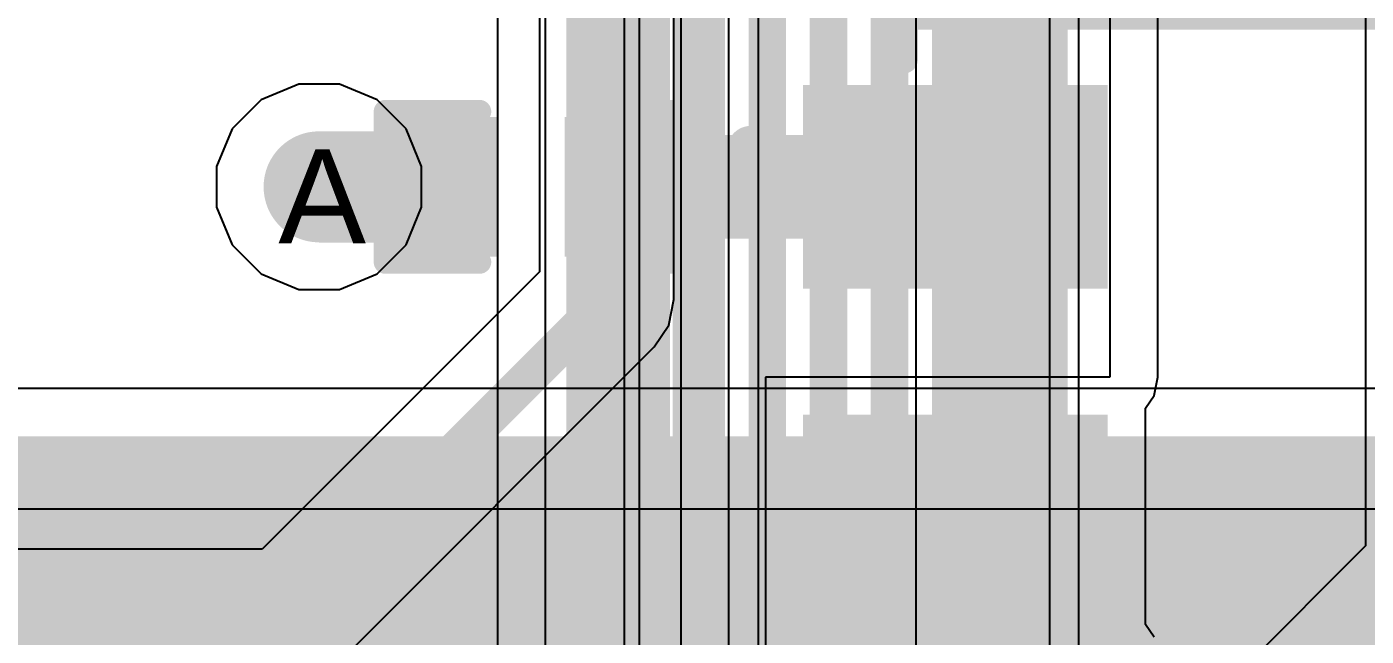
# Model space of a CAD drawing. Header units: inches. Extents: x 0 to 208, y 0 to 213.
# Drawn here: x 5.4687 to 5.7535, y 2.7214 to 2.851 of the extents above; entities that cross this region are included whole.
import ezdxf

# ---------------------------------------------------------------- set-up
doc = ezdxf.new("R2010")
doc.units = ezdxf.units.IN
doc.header["$MEASUREMENT"] = 0
for name, color, linetype in [('Bottom Layer', 5, 'Continuous'), ('Bottom Paste', 16, 'Continuous'), ('Bottom Solder', 6, 'Continuous'), ('Drill Drawing', 1, 'Continuous'), ('L2_GND1', 16, 'Continuous'), ('L3_SIG1', 76, 'Continuous'), ('L4_PWR', 90, 'Continuous'), ('L5_GND2', 156, 'Continuous'), ('L6_SIG2', 130, 'Continuous'), ('L7_GND3', 216, 'Continuous'), ('Top Layer', 1, 'Continuous'), ('Top Overlay', 2, 'Continuous'), ('Top Paste', 8, 'Continuous'), ('Top Solder', 216, 'Continuous'), ('Via Holes', 16, 'Continuous')]:
    doc.layers.add(name, color=color, linetype=linetype)
doc.styles.add('Arial', font='', dxfattribs={"height": 0.2})
doc.styles.get('Arial').set_extended_font_data('Arial')

# ---------------------------------------------------------------- blocks, each defined once
blk = doc.blocks.new('SMD3535_325')
at = {"layer": 'Top Layer'}
for points in [[(-0.09488, 0.05467), (-0.03406, 0.05467), (-0.03406, 0.01541), (-0.09488, 0.01541)], [(0.03406, 0.05467), (0.09488, 0.05467), (0.09488, 0.01541), (0.03406, 0.01541)], [(-0.09488, -0.01541), (-0.03406, -0.01541), (-0.03406, -0.05467), (-0.09488, -0.05467)], [(0.03406, -0.01541), (0.09488, -0.01541), (0.09488, -0.05467), (0.03406, -0.05467)]]:
    blk.add_hatch(color=1, dxfattribs=at).paths.add_polyline_path(points)
at = {"layer": 'Top Paste'}
for points in [[(-0.09488, 0.05467), (-0.03406, 0.05467), (-0.03406, 0.01541), (-0.09488, 0.01541)], [(0.03406, 0.05467), (0.09488, 0.05467), (0.09488, 0.01541), (0.03406, 0.01541)], [(-0.09488, -0.01541), (-0.03406, -0.01541), (-0.03406, -0.05467), (-0.09488, -0.05467)], [(0.03406, -0.01541), (0.09488, -0.01541), (0.09488, -0.05467), (0.03406, -0.05467)]]:
    blk.add_hatch(color=8, dxfattribs=at).paths.add_polyline_path(points)
at = {"layer": 'Top Solder'}
for points in [[(-0.09688, 0.05667), (-0.03206, 0.05667), (-0.03206, 0.01341), (-0.09688, 0.01341)], [(0.03206, 0.05667), (0.09688, 0.05667), (0.09688, 0.01341), (0.03206, 0.01341)], [(-0.09688, -0.01341), (-0.03206, -0.01341), (-0.03206, -0.05667), (-0.09688, -0.05667)], [(0.03206, -0.01341), (0.09688, -0.01341), (0.09688, -0.05667), (0.03206, -0.05667)]]:
    blk.add_hatch(color=216, dxfattribs=at).paths.add_polyline_path(points)
at = {"layer": 'Top Overlay'}
for points in [[(-0.07544, 0.06216, 0.006, 0.006, 0), (-0.07544, 0.0715, 0.006, 0.006, 0)], [(-0.07544, 0.0715, 0.006, 0.006, 0), (0.07544, 0.0715, 0.006, 0.006, 0)], [(0.07544, 0.06216, 0.006, 0.006, 0), (0.07544, 0.0715, 0.006, 0.006, 0)], [(-0.108, 0.033, 0.01, 0.01, 0), (-0.108, 0.043, 0.01, 0.01, 0)], [(-0.108, 0.043, 0.01, 0.01, 0), (-0.103, 0.038, 0.01, 0.01, 0)], [(-0.108, 0.033, 0.01, 0.01, 0), (-0.103, 0.038, 0.01, 0.01, 0)], [(0.1, -0.035, 0.01, 0.01, 0), (0.115, -0.035, 0.01, 0.01, 0)], [(-0.07544, -0.0715, 0.006, 0.006, 0), (-0.07544, -0.06216, 0.006, 0.006, 0)], [(0.07544, -0.0715, 0.006, 0.006, 0), (0.07544, -0.06216, 0.006, 0.006, 0)], [(0.08444, -0.0805, 0.006, 0.006, 0), (0.08444, -0.06216, 0.006, 0.006, 0)], [(-0.07544, -0.0715, 0.006, 0.006, 0), (0.07544, -0.0715, 0.006, 0.006, 0)], [(0.06995, -0.0805, 0.006, 0.006, 0), (0.08444, -0.0805, 0.006, 0.006, 0)]]:
    blk.add_lwpolyline(points, format="xyseb", dxfattribs=at)
for points in [[(-0.07694, 0.0715, 0.003, 0.003, 1), (-0.07394, 0.0715, 0.003, 0.003, 1)], [(-0.07694, 0.0715, 0.003, 0.003, 1), (-0.07394, 0.0715, 0.003, 0.003, 1)], [(0.07394, 0.0715, 0.003, 0.003, 1), (0.07694, 0.0715, 0.003, 0.003, 1)], [(0.07394, 0.0715, 0.003, 0.003, 1), (0.07694, 0.0715, 0.003, 0.003, 1)], [(-0.07694, 0.06216, 0.003, 0.003, 1), (-0.07394, 0.06216, 0.003, 0.003, 1)], [(0.07394, 0.06216, 0.003, 0.003, 1), (0.07694, 0.06216, 0.003, 0.003, 1)], [(-0.1105, 0.043, 0.005, 0.005, 1), (-0.1055, 0.043, 0.005, 0.005, 1)], [(-0.1105, 0.043, 0.005, 0.005, 1), (-0.1055, 0.043, 0.005, 0.005, 1)], [(-0.1055, 0.038, 0.005, 0.005, 1), (-0.1005, 0.038, 0.005, 0.005, 1)], [(-0.1055, 0.038, 0.005, 0.005, 1), (-0.1005, 0.038, 0.005, 0.005, 1)], [(-0.1105, 0.033, 0.005, 0.005, 1), (-0.1055, 0.033, 0.005, 0.005, 1)], [(-0.1105, 0.033, 0.005, 0.005, 1), (-0.1055, 0.033, 0.005, 0.005, 1)], [(0.0975, -0.035, 0.005, 0.005, 1), (0.1025, -0.035, 0.005, 0.005, 1)], [(0.1125, -0.035, 0.005, 0.005, 1), (0.1175, -0.035, 0.005, 0.005, 1)], [(-0.07694, -0.06216, 0.003, 0.003, 1), (-0.07394, -0.06216, 0.003, 0.003, 1)], [(0.07394, -0.06216, 0.003, 0.003, 1), (0.07694, -0.06216, 0.003, 0.003, 1)], [(0.08294, -0.06216, 0.003, 0.003, 1), (0.08594, -0.06216, 0.003, 0.003, 1)], [(-0.07694, -0.0715, 0.003, 0.003, 1), (-0.07394, -0.0715, 0.003, 0.003, 1)], [(-0.07694, -0.0715, 0.003, 0.003, 1), (-0.07394, -0.0715, 0.003, 0.003, 1)], [(0.07394, -0.0715, 0.003, 0.003, 1), (0.07694, -0.0715, 0.003, 0.003, 1)], [(0.07394, -0.0715, 0.003, 0.003, 1), (0.07694, -0.0715, 0.003, 0.003, 1)], [(0.06845, -0.0805, 0.003, 0.003, 1), (0.07145, -0.0805, 0.003, 0.003, 1)], [(0.08294, -0.0805, 0.003, 0.003, 1), (0.08594, -0.0805, 0.003, 0.003, 1)], [(0.08294, -0.0805, 0.003, 0.003, 1), (0.08594, -0.0805, 0.003, 0.003, 1)]]:
    blk.add_lwpolyline(points, format="xyseb", close=True, dxfattribs=at)
blk = doc.blocks.new('C___0402_332')
at = {"layer": 'Top Layer'}
for points in [[(-0.0275, -0.0125), (-0.0275, 0.0125), (-0.0095, 0.0125), (-0.0095, -0.0125)], [(0.0095, -0.0125), (0.0095, 0.0125), (0.0275, 0.0125), (0.0275, -0.0125)]]:
    blk.add_hatch(color=1, dxfattribs=at).paths.add_polyline_path(points)
at = {"layer": 'Top Paste'}
for points in [[(-0.0275, -0.0125), (-0.0275, 0.0125), (-0.0095, 0.0125), (-0.0095, -0.0125)], [(0.0095, -0.0125), (0.0095, 0.0125), (0.0275, 0.0125), (0.0275, -0.0125)]]:
    blk.add_hatch(color=8, dxfattribs=at).paths.add_polyline_path(points)
at = {"layer": 'Top Solder'}
for points in [[(-0.02986, -0.01486), (-0.02986, 0.01486), (-0.00714, 0.01486), (-0.00714, -0.01486)], [(0.00714, -0.01486), (0.00714, 0.01486), (0.02986, 0.01486), (0.02986, -0.01486)]]:
    blk.add_hatch(color=216, dxfattribs=at).paths.add_polyline_path(points)
at = {"layer": 'Top Overlay'}
for points in [[(-0.031, 0.016, 0.005, 0.005, 0), (-0.011, 0.016, 0.005, 0.005, 0)], [(-0.031, -0.016, 0.005, 0.005, 0), (-0.031, 0.016, 0.005, 0.005, 0)], [(0.011, 0.016, 0.005, 0.005, 0), (0.031, 0.016, 0.005, 0.005, 0)], [(0.031, -0.016, 0.005, 0.005, 0), (0.031, 0.016, 0.005, 0.005, 0)], [(-0.031, -0.016, 0.005, 0.005, 0), (-0.011, -0.016, 0.005, 0.005, 0)], [(0.011, -0.016, 0.005, 0.005, 0), (0.031, -0.016, 0.005, 0.005, 0)]]:
    blk.add_lwpolyline(points, format="xyseb", dxfattribs=at)
for points in [[(-0.03225, 0.016, 0.0025, 0.0025, 1), (-0.02975, 0.016, 0.0025, 0.0025, 1)], [(-0.03225, 0.016, 0.0025, 0.0025, 1), (-0.02975, 0.016, 0.0025, 0.0025, 1)], [(-0.01225, 0.016, 0.0025, 0.0025, 1), (-0.00975, 0.016, 0.0025, 0.0025, 1)], [(0.00975, 0.016, 0.0025, 0.0025, 1), (0.01225, 0.016, 0.0025, 0.0025, 1)], [(0.02975, 0.016, 0.0025, 0.0025, 1), (0.03225, 0.016, 0.0025, 0.0025, 1)], [(0.02975, 0.016, 0.0025, 0.0025, 1), (0.03225, 0.016, 0.0025, 0.0025, 1)], [(-0.03225, -0.016, 0.0025, 0.0025, 1), (-0.02975, -0.016, 0.0025, 0.0025, 1)], [(-0.03225, -0.016, 0.0025, 0.0025, 1), (-0.02975, -0.016, 0.0025, 0.0025, 1)], [(-0.01225, -0.016, 0.0025, 0.0025, 1), (-0.00975, -0.016, 0.0025, 0.0025, 1)], [(0.00975, -0.016, 0.0025, 0.0025, 1), (0.01225, -0.016, 0.0025, 0.0025, 1)], [(0.02975, -0.016, 0.0025, 0.0025, 1), (0.03225, -0.016, 0.0025, 0.0025, 1)], [(0.02975, -0.016, 0.0025, 0.0025, 1), (0.03225, -0.016, 0.0025, 0.0025, 1)]]:
    blk.add_lwpolyline(points, format="xyseb", close=True, dxfattribs=at)
blk = doc.blocks.new('TF_01A_B_531')
at = {"layer": 'Bottom Layer'}
blk.add_hatch(color=5, dxfattribs=at).paths.add_polyline_path([(-0.32858, 0.25197), (-0.28133, 0.25197), (-0.28133, 0.16535), (-0.32858, 0.16535)])
at = {"layer": 'Bottom Paste'}
blk.add_hatch(color=16, dxfattribs=at).paths.add_polyline_path([(-0.32858, 0.25197), (-0.28133, 0.25197), (-0.28133, 0.16535), (-0.32858, 0.16535)])
at = {"layer": 'Bottom Solder'}
blk.add_hatch(color=6, dxfattribs=at).paths.add_polyline_path([(-0.33058, 0.25397), (-0.27933, 0.25397), (-0.27933, 0.16335), (-0.33058, 0.16335)])

msp = doc.modelspace()

# ---------------------------------------------------------------- hatches: boundary and pattern name
at = {"layer": 'Bottom Layer'}
h = msp.add_hatch(color=5, dxfattribs=at)
edge = h.paths.add_edge_path()
edge.add_arc((5.53083, 2.81697), 0.01181, 0, 360)
msp.add_hatch(color=5, dxfattribs=at).paths.add_polyline_path([(5.316, 2.69952), (5.77268, 2.69952), (5.77268, 2.76389), (5.316, 2.76389)])
at = {"layer": 'L2_GND1'}
h = msp.add_hatch(color=16, dxfattribs=at)
edge = h.paths.add_edge_path()
edge.add_arc((5.53083, 2.81697), 0.01181, 0, 360)
at = {"layer": 'L3_SIG1'}
h = msp.add_hatch(color=76, dxfattribs=at)
edge = h.paths.add_edge_path()
edge.add_arc((5.53083, 2.81697), 0.01181, 0, 360)
at = {"layer": 'L4_PWR'}
h = msp.add_hatch(color=90, dxfattribs=at)
edge = h.paths.add_edge_path()
edge.add_arc((5.53083, 2.81697), 0.01181, 0, 360)
at = {"layer": 'L5_GND2'}
h = msp.add_hatch(color=156, dxfattribs=at)
edge = h.paths.add_edge_path()
edge.add_arc((5.53083, 2.81697), 0.01181, 0, 360)
at = {"layer": 'L6_SIG2'}
h = msp.add_hatch(color=130, dxfattribs=at)
edge = h.paths.add_edge_path()
edge.add_arc((5.53083, 2.81697), 0.01181, 0, 360)
at = {"layer": 'L7_GND3'}
h = msp.add_hatch(color=216, dxfattribs=at)
edge = h.paths.add_edge_path()
edge.add_arc((5.53083, 2.81697), 0.01181, 0, 360)
at = {"layer": 'Top Layer'}
h = msp.add_hatch(color=1, dxfattribs=at)
edge = h.paths.add_edge_path()
edge.add_arc((5.53083, 2.81697), 0.01181, 0, 360)
msp.add_hatch(color=1, dxfattribs=at).paths.add_polyline_path([(5.53083, 2.82878), (5.53083, 2.80512), (5.56644, 2.80512), (5.56644, 2.82878)])
at = {"layer": 'Via Holes'}
h = msp.add_hatch(color=7, dxfattribs=at)
edge = h.paths.add_edge_path()
edge.add_arc((5.53083, 2.81697), 0.00591, 0, 360)

# ---------------------------------------------------------------- linework, layer by layer
at = {"layer": 'Bottom Layer'}
for p, q in [((5.77268, 2.77409), (5.39115, 2.77409)), ((5.90551, 2.74843), (5.28056, 2.74843))]:
    msp.add_line(p, q, dxfattribs=at)
at = {"layer": 'L2_GND1'}
for p, q in [((5.62427, 2.49774), (5.62427, 3.3278)), ((5.59573, 3.25979), (5.59573, 2.35591)), ((5.52649, 2.83878), (5.51847, 2.83546)), ((5.53516, 2.83878), (5.52649, 2.83878)), ((5.54318, 2.83546), (5.53516, 2.83878)), ((5.51847, 2.83546), (5.51234, 2.82933)), ((5.54932, 2.82933), (5.54318, 2.83546)), ((5.51234, 2.82933), (5.50901, 2.82131)), ((5.55264, 2.82131), (5.54932, 2.82933)), ((5.50901, 2.82131), (5.50901, 2.81263)), ((5.55264, 2.81263), (5.55264, 2.82131)), ((5.50901, 2.81263), (5.51234, 2.80462)), ((5.54932, 2.80462), (5.55264, 2.81263)), ((5.51234, 2.80462), (5.51847, 2.79848)), ((5.54318, 2.79848), (5.54932, 2.80462)), ((5.51847, 2.79848), (5.52649, 2.79516)), ((5.53516, 2.79516), (5.54318, 2.79848)), ((5.52649, 2.79516), (5.53516, 2.79516))]:
    msp.add_line(p, q, dxfattribs=at)
msp.add_lwpolyline([(5.61, 2.35, 0.008, 0.008, 0), (5.61, 3.33372, 0.008, 0.008, 0)], format="xyseb", dxfattribs=at)
at = {"layer": 'L4_PWR'}
for p, q in [((5.618, 2.55202), (5.618, 3.40403)), ((5.6078, 3.27608), (5.6078, 2.59281)), ((5.52649, 2.83878), (5.51847, 2.83546)), ((5.53516, 2.83878), (5.52649, 2.83878)), ((5.54318, 2.83546), (5.53516, 2.83878)), ((5.51847, 2.83546), (5.51234, 2.82933)), ((5.54932, 2.82933), (5.54318, 2.83546)), ((5.51234, 2.82933), (5.50901, 2.82131)), ((5.55264, 2.82131), (5.54932, 2.82933)), ((5.50901, 2.82131), (5.50901, 2.81263)), ((5.55264, 2.81263), (5.55264, 2.82131)), ((5.50901, 2.81263), (5.51234, 2.80462)), ((5.54932, 2.80462), (5.55264, 2.81263)), ((5.51234, 2.80462), (5.51847, 2.79848)), ((5.54318, 2.79848), (5.54932, 2.80462)), ((5.51847, 2.79848), (5.52649, 2.79516)), ((5.53516, 2.79516), (5.54318, 2.79848)), ((5.52649, 2.79516), (5.53516, 2.79516))]:
    msp.add_line(p, q, dxfattribs=at)
msp.add_lwpolyline([(5.68008, 2.60823, 0.02, 0.02, 0), (5.68008, 3.48814, 0.02, 0.02, 0)], format="xyseb", dxfattribs=at)
at = {"layer": 'L5_GND2'}
for p, q in [((5.59889, 3.27442), (5.59889, 2.60395)), ((5.69244, 2.57003), (5.69244, 3.18449))]:
    msp.add_line(p, q, dxfattribs=at)
for points in [[(5.61316, 2.59804, 0.008, 0.008, 0), (5.61316, 3.27442, 0.008, 0.008, 0)], [(5.62616, 2.59265, 0.008, 0.008, 0), (5.62616, 3.26904, 0.008, 0.008, 0)], [(5.63916, 2.58727, 0.008, 0.008, 0), (5.63916, 3.26365, 0.008, 0.008, 0)], [(5.65216, 2.5808, 0.008, 0.008, 0), (5.65216, 3.25827, 0.008, 0.008, 0)], [(5.66516, 2.57542, 0.008, 0.008, 0), (5.66516, 3.21734, 0.008, 0.008, 0)], [(5.67816, 2.57003, 0.008, 0.008, 0), (5.67816, 3.19041, 0.008, 0.008, 0)]]:
    msp.add_lwpolyline(points, format="xyseb", dxfattribs=at)
at = {"layer": 'L6_SIG2'}
for p, q in [((5.65773, 3.69877), (5.65773, 2.70391)), ((5.68627, 2.698), (5.68627, 3.69286)), ((5.75342, 3.43845), (5.75342, 2.74062)), ((5.75342, 2.74062), (5.35119, 2.33839))]:
    msp.add_line(p, q, dxfattribs=at)
for points in [[(5.672, 2.698, 0.008, 0.008, 0), (5.672, 3.69877, 0.008, 0.008, 0)], [(5.35964, 2.318, 0.02, 0.02, 0), (5.77381, 2.73218, 0.02, 0.02, 0)]]:
    msp.add_lwpolyline(points, format="xyseb", dxfattribs=at)
at = {"layer": 'L7_GND3'}
for p, q in [((5.60627, 2.793), (5.60627, 3.237)), ((5.57773, 3.19981), (5.57773, 2.79891)), ((5.57773, 2.79891), (5.51871, 2.7399)), ((5.60519, 2.78754), (5.60627, 2.793)), ((5.60627, 2.793), (5.60627, 2.793)), ((5.60209, 2.78291), (5.60519, 2.78754)), ((5.53472, 2.71553), (5.60209, 2.78291)), ((5.60209, 2.78291), (5.60209, 2.78291)), ((5.51871, 2.7399), (5.46451, 2.7399))]:
    msp.add_line(p, q, dxfattribs=at)
for points in [[(5.592, 2.793, 0.008, 0.008, 0), (5.592, 3.237, 0.008, 0.008, 0)], [(5.52462, 2.72562, 0.008, 0.008, 0), (5.592, 2.793, 0.008, 0.008, 0)], [(4.68743, 2.72562, 0.008, 0.008, 0), (5.52462, 2.72562, 0.008, 0.008, 0)]]:
    msp.add_lwpolyline(points, format="xyseb", dxfattribs=at)
for points in [[(5.59, 2.793, 0.004, 0.004, 1), (5.594, 2.793, 0.004, 0.004, 1)], [(5.59, 2.793, 0.004, 0.004, 1), (5.594, 2.793, 0.004, 0.004, 1)], [(5.52262, 2.72562, 0.004, 0.004, 1), (5.52662, 2.72562, 0.004, 0.004, 1)], [(5.52262, 2.72562, 0.004, 0.004, 1), (5.52662, 2.72562, 0.004, 0.004, 1)]]:
    msp.add_lwpolyline(points, format="xyseb", close=True, dxfattribs=at)
at = {"layer": 'Top Layer'}
for p, q in [((5.5688, 2.94596), (5.5688, 2.7027)), ((5.579, 2.632), (5.579, 2.94596)), ((5.699, 2.89119), (5.699, 2.77652)), ((5.7092, 2.77652), (5.7092, 2.89119)), ((5.699, 2.77652), (5.62576, 2.77652)), ((5.62576, 2.77652), (5.62576, 2.71726)), ((5.70842, 2.77261), (5.7092, 2.77652)), ((5.70658, 2.76987), (5.70842, 2.77261)), ((5.70658, 2.72391), (5.70658, 2.76987)), ((5.70842, 2.72117), (5.70658, 2.72391))]:
    msp.add_line(p, q, dxfattribs=at)
for points in [[(5.59444, 2.81697, 0.022, 0.022, 0), (5.59444, 2.99151, 0.022, 0.022, 0)], [(5.59444, 2.67015, 0.022, 0.022, 0), (5.59444, 2.81697, 0.022, 0.022, 0)], [(5.60344, 2.81697, 0.022, 0.022, 0), (5.66417, 2.81697, 0.022, 0.022, 0)]]:
    msp.add_lwpolyline(points, format="xyseb", dxfattribs=at)
for points in [[(5.58894, 2.81697, 0.011, 0.011, 1), (5.59994, 2.81697, 0.011, 0.011, 1)], [(5.58894, 2.81697, 0.011, 0.011, 1), (5.59994, 2.81697, 0.011, 0.011, 1)], [(5.59794, 2.81697, 0.011, 0.011, 1), (5.60894, 2.81697, 0.011, 0.011, 1)], [(5.65867, 2.81697, 0.011, 0.011, 1), (5.66967, 2.81697, 0.011, 0.011, 1)]]:
    msp.add_lwpolyline(points, format="xyseb", close=True, dxfattribs=at)

# ---------------------------------------------------------------- block references
for name, p in [('SMD3535_325', (5.73064, 2.78193)), ('C___0402_332', (5.57594, 2.81697))]:
    msp.add_blockref(name, p)
at = {"rotation": 270}
msp.add_blockref('TF_01A_B_531', (5.52071, 2.41819), dxfattribs=at)

# ---------------------------------------------------------------- texts
at = {"layer": 'Drill Drawing', "style": 'Arial'}
msp.add_text('A', height=0.02, dxfattribs=at).set_placement((5.52216, 2.80497))

doc.saveas('drawing.dxf')
